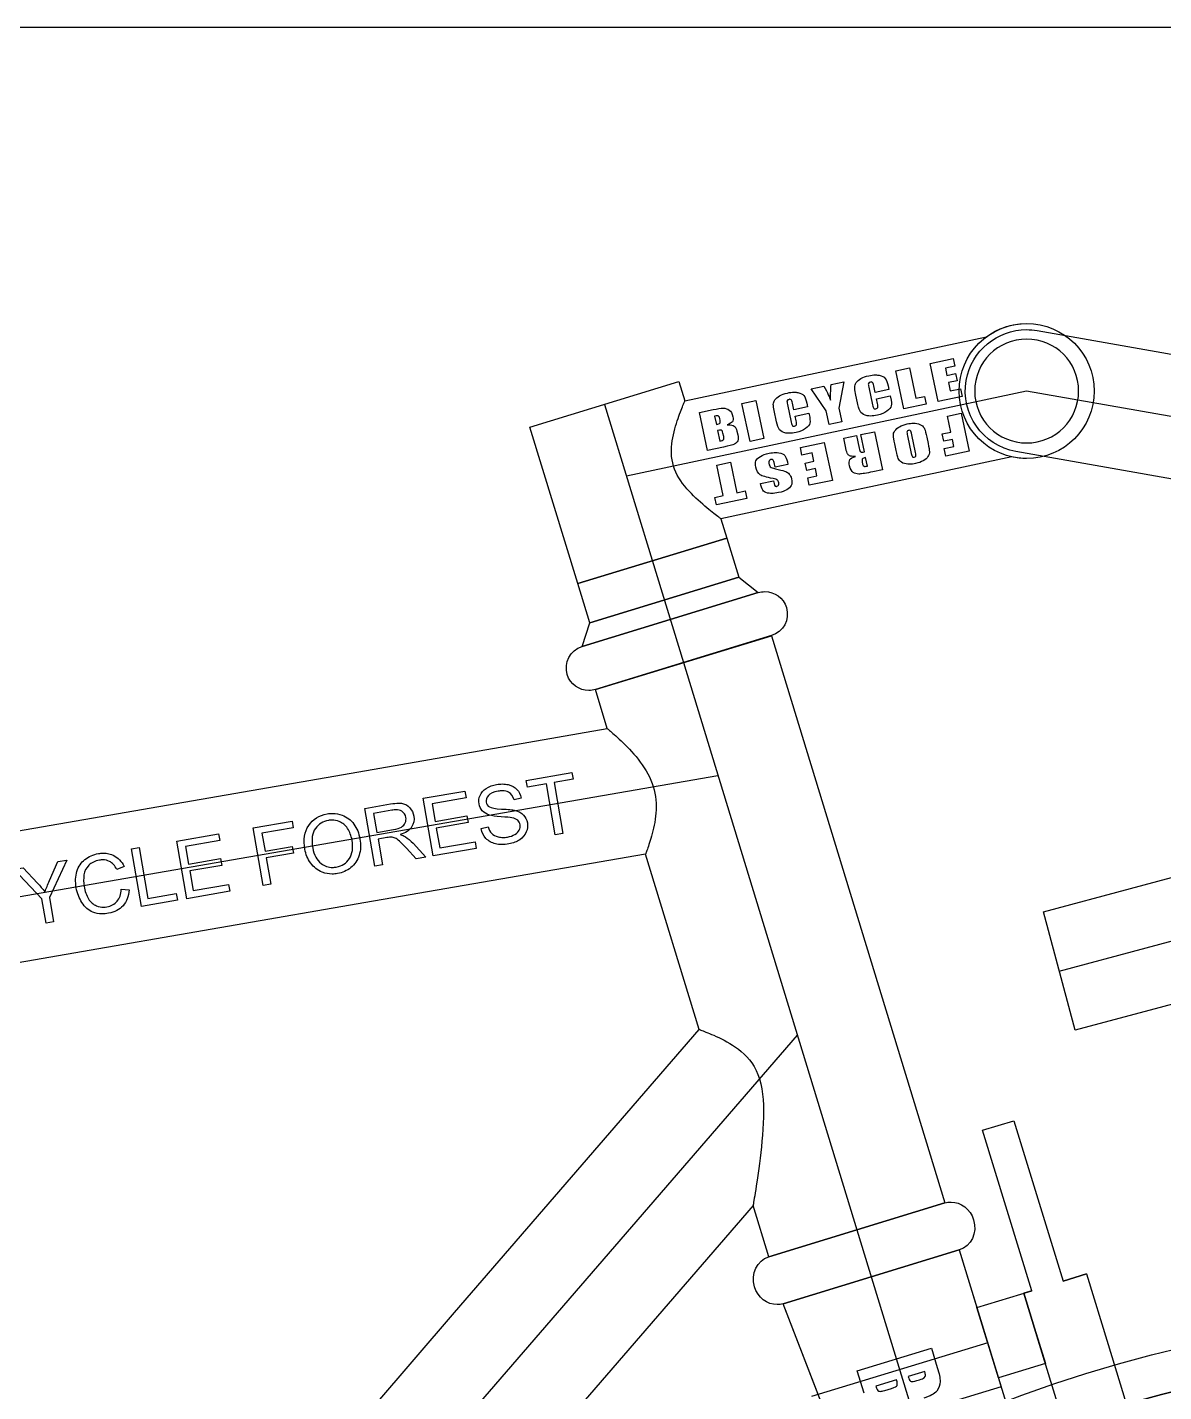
# Model space of a CAD drawing. Extents: x 3 to 470, y 9 to 287.
# Drawn here: x 273.1 to 351.4, y 193.2 to 287.2 of the extents above; entities that cross this region are included whole.
import ezdxf

# ---------------------------------------------------------------- set-up
doc = ezdxf.new("R2010")
doc.units = 0
doc.layers.add('Layer_1', color=7, linetype='CONTINUOUS')

msp = doc.modelspace()

# ---------------------------------------------------------------- linework, layer by layer
at = {"layer": 'Layer_1', "color": 7}
for points in [[(3.00365, 287.24209), (469.516983, 287.24209), (469.516983, 8.688756), (3.00365, 8.688756), (3.00365, 287.24209)], [(342.665192, 266.335697), (360.475941, 263.195163)], [(342.665192, 266.335697), (360.475941, 263.195163)], [(310.999484, 248.895145), (307.701922, 259.681049), (317.975463, 262.821978), (318.382935, 261.489199), (318.382935, 261.489199), (324.220833, 262.730085), (334.099054, 264.829733), (339.154829, 265.90437), (339.154829, 265.90437)], [(310.999484, 248.895145), (307.701922, 259.681049), (317.975463, 262.821978), (318.382935, 261.489199), (318.382935, 261.489199), (324.220833, 262.730085), (334.099054, 264.829733), (339.154829, 265.90437), (339.154829, 265.90437)], [(335.832679, 261.450767), (335.276695, 264.066614), (336.863414, 264.403904), (336.974256, 263.882432), (336.334724, 263.746524), (336.440095, 263.250908), (337.037389, 263.377878), (337.143634, 262.877977), (336.546341, 262.751035), (336.668151, 262.17785), (337.368025, 262.326616), (337.479769, 261.800858), (335.832679, 261.450767), (335.832679, 261.450767)], [(333.470575, 260.948694), (332.914562, 263.564541), (333.86175, 263.765867), (334.306019, 261.675777), (334.885238, 261.798884), (334.996954, 261.273127), (333.470575, 260.948694), (333.470575, 260.948694)], [(328.318057, 259.853473), (328.116534, 260.801563), (327.086307, 262.325714), (327.967176, 262.512941)], [(328.461889, 262.618087), (329.336696, 262.804045), (329.336696, 262.804045), (328.997403, 260.988818), (329.198898, 260.0407), (328.318057, 259.853473), (328.318057, 259.853473)], [(331.052049, 262.429958), (331.310389, 261.214675)], [(332.388579, 262.520385), (332.441701, 262.27042), (331.488423, 262.067798), (331.391342, 262.524614)], [(341.930722, 262.170406), (314.350085, 256.307976)], [(320.865581, 253.368881), (320.859377, 253.373477), (320.840767, 253.387293), (320.809976, 253.410302), (320.767174, 253.442446), (320.712444, 253.48367), (320.646181, 253.533888), (320.56864, 253.592989), (320.480327, 253.66083), (320.381639, 253.737328), (320.273165, 253.822285), (320.155556, 253.915561), (320.029488, 254.016985), (319.895723, 254.12636), (319.75519, 254.243518), (319.608735, 254.368204), (319.457488, 254.500278), (319.302574, 254.639486), (319.145152, 254.78563), (318.986629, 254.938485), (318.828332, 255.097853), (318.671811, 255.263538), (318.518646, 255.435313), (318.370444, 255.612953), (318.228868, 255.79626), (318.095497, 255.984982), (317.971938, 256.178835), (317.859602, 256.377538), (317.759757, 256.580752), (317.673362, 256.788084), (317.60115, 256.999024), (317.543431, 257.213066), (317.500262, 257.429561), (317.471247, 257.647861), (317.455739, 257.867148), (317.452919, 258.08666), (317.46166, 258.30558), (317.480834, 258.523034), (317.509031, 258.738148), (317.544869, 258.950103), (317.587164, 259.158027), (317.634648, 259.361128), (317.686079, 259.558647), (317.740358, 259.749765), (317.796441, 259.933834), (317.853427, 260.110149), (317.910384, 260.278117), (317.966553, 260.437063), (318.02117, 260.586478), (318.073644, 260.725826), (318.123327, 260.854686), (318.169767, 260.972577), (318.212485, 261.079132), (318.251058, 261.173958), (318.285205, 261.256772), (318.314586, 261.327321), (318.338835, 261.38535), (318.358009, 261.430662), (318.371825, 261.463145), (318.380003, 261.482657), (318.382822, 261.489199)], [(322.873025, 258.696106), (322.317012, 261.311954), (323.264228, 261.513307), (323.820269, 258.89746), (322.873025, 258.696106), (322.873025, 258.696106)], [(328.415364, 261.531691), (328.415364, 261.531691)], [(330.306694, 261.249103), (330.144591, 262.011883)], [(331.648666, 261.313645), (331.579076, 261.64118), (332.532326, 261.843774), (332.55432, 261.740348)], [(359.741498, 259.0299), (341.930722, 262.170406)], [(312.838678, 261.2515), (318.279678, 243.454765)], [(319.942022, 258.073097), (319.386009, 260.688945), (320.333253, 260.890298)], [(321.0276, 260.98628), (321.0276, 260.98628)], [(324.701674, 260.057703), (324.53957, 260.820483)], [(325.447057, 261.238585), (325.705396, 260.023302)], [(326.783586, 261.328984), (326.836681, 261.079048), (325.883431, 260.876425), (325.786321, 261.333242)], [(326.043673, 260.122273), (325.974055, 260.449779), (326.927333, 260.652402), (326.949327, 260.548976)], [(336.367235, 257.67727), (336.256393, 258.198714), (336.920033, 258.339783), (336.814718, 258.83537), (336.223459, 258.709697), (336.117185, 259.209599), (336.708473, 259.335272), (336.474862, 260.434186), (337.422078, 260.63554), (337.978119, 258.019693), (336.367235, 257.67727), (336.367235, 257.67727)], [(320.428417, 260.44211), (320.552088, 259.860325), (320.552173, 259.860325)], [(321.287715, 259.836724), (321.287715, 259.836724)], [(331.173521, 260.447806), (331.173549, 260.447806)], [(320.638399, 259.455249), (320.79413, 258.722639), (320.793989, 258.722639)], [(321.055655, 259.034947), (321.004365, 259.276284)], [(321.973011, 259.40145), (322.024301, 259.160113)], [(325.568557, 259.256433), (325.568557, 259.256433)], [(326.955869, 255.676819), (326.845027, 256.198291), (327.484559, 256.334228), (327.379216, 256.829815), (326.781922, 256.702845), (326.675677, 257.202746), (327.27297, 257.329716), (327.151132, 257.902873), (326.451287, 257.754107), (326.339514, 258.279865), (327.986575, 258.629956), (328.542617, 256.014109), (326.955869, 255.676819), (326.955869, 255.676819)], [(329.471702, 258.224853), (329.325135, 258.914378), (330.212009, 259.102902), (330.397037, 258.232381)], [(330.752599, 257.983657), (330.501619, 259.164455), (331.448835, 259.365781), (332.00482, 256.749933), (331.335145, 256.607596)], [(333.723529, 259.074649), (333.979105, 257.87228)], [(334.274749, 257.93513), (334.015479, 259.154727)], [(335.045593, 258.995331), (335.140842, 258.547171)], [(321.039781, 258.306623), (319.941712, 258.07321), (319.942022, 258.073097)], [(332.938727, 258.079075), (332.84345, 258.527264)], [(359.007084, 254.864609), (341.196279, 258.005143)], [(359.007084, 254.864609), (341.196279, 258.005143)], [(341.930722, 258.589409), (341.930722, 258.589409)], [(341.930722, 258.589409), (341.930722, 258.589409)], [(340.911886, 257.629843), (340.911886, 257.629843), (335.857775, 256.555544), (325.979582, 254.455896), (320.865581, 253.368881), (320.865581, 253.368881), (321.273053, 252.036073), (310.999484, 248.895145), (310.999484, 248.895145)], [(340.911886, 257.629843), (340.911886, 257.629843), (335.857775, 256.555544), (325.979582, 254.455896), (320.865581, 253.368881), (320.865581, 253.368881), (321.273053, 252.036073), (310.999484, 248.895145), (310.999484, 248.895145)], [(320.563621, 254.318127), (320.452779, 254.83957), (321.01993, 254.960112), (320.57473, 257.054515), (321.52798, 257.257138), (321.97318, 255.162734), (322.534269, 255.282007), (322.645082, 254.760563), (320.563621, 254.318127), (320.563621, 254.318127)], [(325.446267, 257.288239), (325.482895, 257.115843), (324.595992, 256.927348), (324.528235, 257.246254)], [(330.599688, 257.280118), (330.629943, 257.137893)], [(330.80028, 256.976072), (330.800167, 256.976072)], [(330.962468, 256.996909), (330.838797, 257.578694)], [(333.858845, 257.127686), (333.858845, 257.127686)], [(334.134018, 257.612784), (334.133905, 257.612784)], [(340.911886, 257.629843), (340.911886, 257.629843), (340.911886, 257.629843), (340.911886, 257.629843), (340.911886, 257.629843)], [(340.911886, 257.629843), (340.911886, 257.629843), (340.911886, 257.629843), (340.911886, 257.629843), (340.911886, 257.629843)], [(341.930722, 257.51793), (341.930722, 257.51793)], [(323.623202, 255.689141), (323.601208, 255.792538), (324.488111, 255.981062), (324.529335, 255.787153)], [(330.362834, 256.448537), (330.362947, 256.448594)], [(324.358772, 255.112967), (324.358716, 255.112967)], [(311.823875, 246.198654), (310.999484, 248.895145), (321.273053, 252.036073), (322.097443, 249.339611), (311.823875, 246.198654), (311.823875, 246.198654), (310.999484, 248.895145), (321.273053, 252.036073), (322.097443, 249.339611), (311.823875, 246.198654), (311.823875, 246.198654)], [(311.305786, 244.566002), (311.823875, 246.198654), (322.097443, 249.339611), (323.439922, 248.275773), (311.305786, 244.566002), (311.305786, 244.566002), (311.823875, 246.198654), (322.097443, 249.339611), (323.439922, 248.275773), (311.305786, 244.566002), (311.305786, 244.566002)], [(311.305786, 244.566002), (323.439922, 248.275773)], [(311.305786, 244.566002), (323.439922, 248.275773)], [(205.542298, 86.653561), (205.542298, 86.653561), (203.677416, 93.157158), (171.614359, 203.337538), (166.147953, 222.401184), (174.767186, 224.872692), (177.487447, 215.386125), (177.487447, 215.386125), (177.487447, 215.386125), (189.483869, 217.467389), (295.393728, 235.841763), (313.037015, 238.902726), (313.037015, 238.902726), (313.037015, 238.902726), (312.212624, 241.599188), (324.346788, 245.308987), (336.300493, 206.21009), (324.166357, 202.500318), (323.086391, 206.032675), (323.086391, 206.032675), (310.64161, 191.632079), (223.358516, 91.321573), (216.031403, 82.842958), (216.031403, 82.842958)], [(205.542298, 86.653561), (205.542298, 86.653561), (203.677416, 93.157158), (171.614359, 203.337538), (166.147953, 222.401184), (174.767186, 224.872692), (177.487447, 215.386125), (177.487447, 215.386125), (177.487447, 215.386125), (189.483869, 217.467389), (295.393728, 235.841763), (313.037015, 238.902726), (313.037015, 238.902726), (313.037015, 238.902726), (312.212624, 241.599188), (324.346788, 245.308987), (336.300493, 206.21009), (324.166357, 202.500318), (323.086391, 206.032675), (323.086391, 206.032675), (310.64161, 191.632079), (223.358516, 91.321573), (216.031403, 82.842958), (216.031403, 82.842958)], [(324.346788, 245.309665), (312.212624, 241.599865)], [(324.346788, 245.309665), (312.212624, 241.599865)], [(318.279678, 243.454765), (330.233411, 204.355867)], [(311.758656, 241.531685), (311.758656, 241.531685)], [(311.758656, 241.531685), (311.758656, 241.531685)], [(313.037015, 238.903403), (313.043218, 238.898215), (313.061546, 238.882707), (313.091971, 238.856907), (313.134294, 238.820815), (313.188375, 238.7746), (313.253764, 238.718291), (313.330177, 238.652029), (313.417136, 238.575954), (313.514077, 238.490207), (313.620435, 238.394986), (313.735507, 238.290489), (313.858558, 238.176912), (313.98877, 238.054481), (314.125215, 237.923423), (314.266932, 237.784018), (314.412851, 237.636548), (314.561871, 237.48124), (314.712752, 237.318432), (314.864282, 237.148405), (315.015163, 236.971442), (315.164042, 236.787908), (315.309538, 236.598144), (315.450268, 236.402458), (315.58488, 236.201274), (315.712188, 235.994929), (315.830869, 235.783876), (315.939878, 235.568565), (316.038313, 235.349448), (316.125385, 235.127059), (316.200642, 234.901992), (316.26369, 234.674782), (316.314501, 234.446106), (316.353215, 234.21664), (316.380284, 233.98709), (316.396074, 233.758188), (316.401432, 233.530696), (316.397202, 233.305404), (316.384231, 233.083072), (316.363648, 232.864462), (316.336297, 232.650391), (316.303335, 232.441537), (316.265805, 232.23869), (316.224637, 232.042581), (316.180848, 231.853831), (316.135254, 231.673118), (316.088757, 231.501061), (316.042148, 231.338252), (315.99613, 231.185256), (315.951467, 231.04258), (315.908636, 230.910676), (315.868314, 230.789993), (315.830897, 230.680956), (315.796892, 230.583903), (315.766665, 230.499115), (315.740442, 230.426931), (315.71873, 230.367548), (315.70153, 230.321165), (315.689123, 230.287921), (315.681792, 230.267929), (315.678973, 230.261246)], [(174.287446, 210.281345), (320.658108, 235.675318)], [(309.453678, 231.584438), (308.845163, 235.091897), (307.534208, 234.864462), (307.452888, 235.333262), (310.604362, 235.880027), (310.68571, 235.411198), (309.370413, 235.183001), (309.978929, 231.67557), (309.453678, 231.584438), (309.453678, 231.584438)], [(301.038816, 230.124548), (300.348981, 234.100807), (303.227002, 234.600116), (303.30835, 234.131288), (300.959893, 233.723872), (301.170805, 232.50842), (303.367309, 232.8895), (303.448629, 232.420671), (301.252125, 232.039591), (301.487089, 230.685241), (303.926706, 231.108476), (304.008026, 230.639675), (301.038816, 230.124548), (301.038816, 230.124548)], [(297.026211, 229.428368), (296.336375, 233.404656), (298.09879, 233.710422)], [(298.19652, 233.27574), (296.937701, 233.057355), (297.16587, 231.742058), (297.16587, 231.742058)], [(307.105644, 234.119361), (306.608901, 233.992954)], [(289.327604, 228.092741), (288.637741, 232.069029), (291.320443, 232.534417), (291.401762, 232.065617), (289.244339, 231.691332), (289.458212, 230.458511), (291.324813, 230.782323), (291.406161, 230.313523), (289.53956, 229.989682), (289.852855, 228.183873), (289.327604, 228.092741), (289.327604, 228.092741)], [(284.060438, 227.178938), (283.370603, 231.155198), (286.248624, 231.654507), (286.329972, 231.185707), (283.981543, 230.778263), (284.192399, 229.56281), (286.388903, 229.943891), (286.470251, 229.47509), (284.273747, 229.09401), (284.508711, 227.739632), (286.9483, 228.162895), (287.029648, 227.694066), (284.060438, 227.178938), (284.060438, 227.178938)], [(297.857086, 231.392446), (297.245046, 231.286257), (297.551546, 229.5195), (297.026295, 229.428368), (297.026211, 229.428368)], [(297.16587, 231.742058), (298.298818, 231.938618)], [(304.336801, 232.011338), (304.824155, 232.14062)], [(280.939895, 226.637559), (280.250032, 230.613819), (280.775282, 230.704951), (281.383798, 227.197492), (283.34156, 227.537151), (283.422879, 227.06835), (280.939895, 226.637559), (280.939895, 226.637559)], [(299.651589, 230.997296), (300.529299, 230.036151), (299.869522, 229.921671), (299.196041, 230.658906)], [(305.765929, 230.913128), (305.765929, 230.913128)], [(345.271002, 218.110531), (343.081659, 226.28135), (361.070273, 231.101371)], [(363.259672, 222.93058), (345.271002, 218.110531), (345.271002, 218.110531), (343.081659, 226.28135), (361.070273, 231.101371)], [(212.034785, 93.268451), (212.034785, 93.268451), (215.912863, 97.756004), (302.513284, 198.656471), (319.375886, 218.169208), (319.375886, 218.169208), (319.375886, 218.169208), (315.67917, 230.260569), (315.67917, 230.260569), (296.92645, 227.007163), (191.016592, 208.63276), (179.973307, 206.716871), (179.973307, 206.716871), (180.23362, 205.809074), (211.429315, 95.37997), (212.034785, 93.268451), (212.034785, 93.268451), (212.034785, 93.268451)], [(212.034785, 93.268451), (212.034785, 93.268451), (215.912863, 97.756004), (302.513284, 198.656471), (319.375886, 218.169208), (319.375886, 218.169208), (319.375886, 218.169208), (315.67917, 230.260569), (315.67917, 230.260569), (296.92645, 227.007163), (191.016592, 208.63276), (179.973307, 206.716871), (179.973307, 206.716871), (180.23362, 205.809074), (211.429315, 95.37997), (212.034785, 93.268451), (212.034785, 93.268451), (212.034785, 93.268451)], [(274.604887, 228.431582), (275.174971, 229.733345), (275.787039, 229.839534), (274.595921, 227.271903), (274.888124, 225.587622), (274.362874, 225.49649), (274.362874, 225.49649)], [(274.362874, 225.49649), (274.07067, 227.180771), (272.140682, 229.20691), (272.778805, 229.317639), (273.772348, 228.25586)], [(279.742884, 229.40347), (279.247409, 229.192304)], [(294.083055, 228.877233), (294.083055, 228.877233)], [(294.110124, 229.337602), (294.110124, 229.337602)], [(279.546183, 227.831131), (280.094019, 227.792022)], [(344.176317, 222.19594), (362.164987, 227.015961)], [(278.231421, 226.132385), (278.231421, 226.132385)], [(363.259672, 222.93058), (345.271002, 218.110531), (345.271002, 218.110531)], [(210.50539, 83.974272), (326.131619, 217.772282)], [(319.375886, 218.169885), (319.383217, 218.167065), (319.405211, 218.158804), (319.441838, 218.145044), (319.492903, 218.125757), (319.55815, 218.100859), (319.637327, 218.070322), (319.730066, 218.034089), (319.836002, 217.99202), (319.954541, 217.944057), (320.085149, 217.890003), (320.227233, 217.82969), (320.380088, 217.762949), (320.54284, 217.689468), (320.714671, 217.608937), (320.894511, 217.520992), (321.081258, 217.425151), (321.273786, 217.320879), (321.470741, 217.207528), (321.670572, 217.084364), (321.871756, 216.950429), (322.072489, 216.804736), (322.270882, 216.646129), (322.464904, 216.47331), (322.65247, 216.284899), (322.831294, 216.079429), (322.999178, 215.855546), (323.154119, 215.611898), (323.294173, 215.347552), (323.41776, 215.061834), (323.523921, 214.754686), (323.611951, 214.426644), (323.681992, 214.078949), (323.734551, 213.713349), (323.770671, 213.332213), (323.791537, 212.938275), (323.798868, 212.534496), (323.794356, 212.123951), (323.779694, 211.709739), (323.756573, 211.294879), (323.726571, 210.882163), (323.691043, 210.474324), (323.651257, 210.073844), (323.608483, 209.683121), (323.56365, 209.30424), (323.517802, 208.939176), (323.4717, 208.589761), (323.426021, 208.257631), (323.381555, 207.944307), (323.338724, 207.651145), (323.298149, 207.379469), (323.260168, 207.130322), (323.225288, 206.904775), (323.193708, 206.703647), (323.165793, 206.527812), (323.141825, 206.377889), (323.121806, 206.254444), (323.106016, 206.157954), (323.094737, 206.088787), (323.08797, 206.047169), (323.08515, 206.033268)], [(342.480898, 197.568554), (342.480898, 197.568554), (341.73904, 199.995031), (342.278332, 200.159926), (342.278332, 200.159926), (338.898323, 211.215477), (341.055492, 211.874973), (344.435502, 200.819422), (346.053407, 201.314079), (347.537321, 196.460419), (347.537321, 196.460419), (347.537321, 196.460419), (350.09294, 188.10133)], [(342.480898, 197.568554), (342.480898, 197.568554), (341.73904, 199.995031), (342.278332, 200.159926), (342.278332, 200.159926), (338.898323, 211.215477), (341.055492, 211.874973), (344.435502, 200.819422), (346.053407, 201.314079), (347.537321, 196.460419), (347.537321, 196.460419), (347.537321, 196.460419), (350.09294, 188.10133)], [(324.166357, 202.500996), (336.300493, 206.210767)], [(324.166357, 202.500996), (336.300493, 206.210767)], [(330.233411, 204.355867), (362.137495, 100.002276)], [(337.289778, 202.974984), (325.155614, 199.265213)], [(337.289778, 202.974984), (325.155614, 199.265213)], [(328.715125, 190.033658), (325.155614, 199.265213), (337.289778, 202.974984), (340.175131, 193.53731), (328.715125, 190.033658), (328.715125, 190.033658), (325.155614, 199.265213), (337.289778, 202.974984), (340.175131, 193.53731), (328.715125, 190.033658), (328.715125, 190.033658)], [(333.845114, 175.66529), (332.274635, 180.802075), (325.155614, 199.265213), (337.289778, 202.974984), (344.631018, 178.96288)], [(333.845114, 175.66529), (332.274635, 180.802075), (325.155614, 199.265213), (337.289778, 202.974984), (344.631018, 178.96288)], [(344.435502, 200.819478), (344.435502, 200.819478), (344.435502, 200.819478), (346.053407, 201.314135), (344.435502, 200.819478), (344.435502, 200.819478)], [(344.435502, 200.819478), (344.435502, 200.819478), (344.435502, 200.819478), (346.053407, 201.314135), (344.435502, 200.819478), (344.435502, 200.819478)], [(339.987171, 194.15217), (338.503257, 199.00583), (342.278332, 200.159983), (342.278332, 200.159983), (342.278332, 200.159983), (341.73904, 199.995088), (342.480898, 197.56861), (342.480898, 197.56861)], [(339.987171, 194.15217), (338.503257, 199.00583), (342.278332, 200.159983), (342.278332, 200.159983), (342.278332, 200.159983), (341.73904, 199.995088), (342.480898, 197.56861), (342.480898, 197.56861)], [(324.736243, 199.202447), (324.736243, 199.202447)], [(324.736243, 199.202447), (324.736243, 199.202447)], [(342.481011, 197.568328), (343.222954, 195.141512), (343.222954, 195.141512), (339.987171, 194.152227), (339.987171, 194.15217)], [(342.481011, 197.568328), (343.222954, 195.141512), (343.222954, 195.141512), (339.987171, 194.152227), (339.987171, 194.15217)], [(345.778573, 186.782367), (342.481011, 197.568272)], [(345.778573, 186.782367), (342.481011, 197.568272)], [(339.2452, 196.578986), (327.111092, 192.869215)], [(330.726348, 193.099498), (330.256166, 194.637325), (335.371041, 196.201092), (335.776822, 194.873924)], [(332.972084, 194.011835), (331.539572, 193.573882)], [(334.905963, 194.603066), (333.76839, 194.255286)], [(334.020836, 193.900344), (334.020836, 193.900344)], [(331.835977, 193.224664), (331.835977, 193.224664)], [(332.148342, 193.285456), (332.624445, 193.431008)]]:
    msp.add_lwpolyline(points, dxfattribs=at)
for points in [[(337.278246, 262.170406), (337.278246, 264.739898), (339.36123, 266.822881), (341.930722, 266.822881)], [(337.765459, 262.904848), (338.12728, 264.956872), (339.911829, 266.400662), (341.925759, 266.400662)], [(337.765459, 262.904848), (338.12728, 264.956872), (339.911829, 266.400662), (341.925759, 266.400662)], [(339.154829, 265.90437), (339.929734, 266.48139), (340.890343, 266.822881), (341.930722, 266.822881)], [(339.154829, 265.90437), (339.929734, 266.48139), (340.890343, 266.822881), (341.930722, 266.822881)], [(341.925759, 266.400662), (342.169605, 266.400662), (342.416778, 266.379486), (342.665192, 266.335697)], [(341.925759, 266.400662), (342.169605, 266.400662), (342.416778, 266.379486), (342.665192, 266.335697)], [(341.930722, 266.822881), (344.500213, 266.822881), (346.583197, 264.739898), (346.583197, 262.170406)], [(341.930722, 266.822881), (344.500213, 266.822881), (346.583197, 264.739898), (346.583197, 262.170406)], [(341.930722, 266.822881), (344.500213, 266.822881), (346.583197, 264.739898), (346.583197, 262.170406)], [(341.930722, 265.751402), (339.952996, 265.751402), (338.349753, 264.148159), (338.349753, 262.170406)], [(341.930722, 265.751402), (339.952996, 265.751402), (338.349753, 264.148159), (338.349753, 262.170406)], [(345.511746, 262.170406), (345.511746, 264.148159), (343.908475, 265.751402), (341.930722, 265.751402)], [(345.511746, 262.170406), (345.511746, 264.148159), (343.908475, 265.751402), (341.930722, 265.751402)], [(327.967176, 262.512941), (328.212018, 262.033501), (328.361414, 261.706418), (328.415364, 261.531691)], [(328.415364, 261.531691), (328.408409, 261.821498), (328.423917, 262.18363), (328.461889, 262.618087)], [(330.081486, 262.44211), (330.079607, 262.539333), (330.114665, 262.641377), (330.186661, 262.748243)], [(330.144591, 262.011883), (330.104269, 262.201479), (330.083235, 262.344888), (330.081486, 262.44211)], [(330.186661, 262.748243), (330.258562, 262.85509), (330.368605, 262.950546), (330.516789, 263.03461)], [(330.516789, 263.03461), (330.664991, 263.118656), (330.841645, 263.182484), (331.046748, 263.226095)], [(331.027236, 262.694923), (331.015581, 262.650429), (331.023852, 262.562107), (331.052049, 262.429958)], [(331.165231, 262.787324), (331.084814, 262.770237), (331.038816, 262.739436), (331.027236, 262.694923)], [(331.046748, 263.226095), (331.217771, 263.262431), (331.373662, 263.280599), (331.514421, 263.280599)], [(331.227123, 262.794655), (331.208889, 262.794655), (331.188259, 262.792212), (331.165231, 262.787324)], [(331.308528, 262.766007), (331.290482, 262.785106), (331.263347, 262.794655), (331.227123, 262.794655)], [(331.391342, 262.524614), (331.363258, 262.656763), (331.335653, 262.737228), (331.308528, 262.766007)], [(331.514421, 263.280599), (331.605384, 263.280599), (331.690021, 263.273014), (331.768333, 263.257844)], [(331.768333, 263.257844), (331.967835, 263.219177), (332.108114, 263.147651), (332.189171, 263.043267)], [(332.189171, 263.043267), (332.27019, 262.938863), (332.336659, 262.764569), (332.388579, 262.520385)], [(341.196279, 258.005143), (338.895898, 258.410783), (337.359819, 260.604467), (337.765459, 262.904848)], [(341.196279, 258.005143), (338.895898, 258.410783), (337.359819, 260.604467), (337.765459, 262.904848)], [(324.476466, 261.250738), (324.474586, 261.347961), (324.509653, 261.449996), (324.581668, 261.556843)], [(324.581668, 261.556843), (324.653551, 261.663709), (324.763594, 261.759174), (324.911796, 261.843238)], [(324.911796, 261.843238), (325.05998, 261.927283), (325.236633, 261.991102), (325.441756, 262.034695)], [(325.422243, 261.503551), (325.410589, 261.459056), (325.41886, 261.370735), (325.447057, 261.238585)], [(325.560211, 261.595952), (325.479793, 261.578846), (325.433804, 261.548046), (325.422243, 261.503551)], [(325.441756, 262.034695), (325.612798, 262.07105), (325.768698, 262.089227), (325.909456, 262.089227)], [(325.622103, 261.603283), (325.603869, 261.603283), (325.583238, 261.600839), (325.560211, 261.595952)], [(325.703507, 261.574607), (325.685461, 261.593724), (325.658326, 261.603283), (325.622103, 261.603283)], [(325.786321, 261.333242), (325.758237, 261.465391), (325.730632, 261.545846), (325.703507, 261.574607)], [(325.909456, 262.089227), (326.000382, 262.089227), (326.085, 262.081642), (326.163312, 262.066472)], [(326.163312, 262.066472), (326.362814, 262.027805), (326.503093, 261.95627), (326.58415, 261.851866)], [(326.58415, 261.851866), (326.665169, 261.747482), (326.731648, 261.573188), (326.783586, 261.328984)], [(332.55432, 261.740348), (332.611728, 261.470298), (332.626203, 261.27369), (332.597743, 261.150527)], [(341.930722, 257.51793), (339.36123, 257.51793), (337.278246, 259.600914), (337.278246, 262.170406)], [(338.349753, 262.170406), (338.349753, 260.192681), (339.952996, 258.589409), (341.930722, 258.589409)], [(338.349753, 262.170406), (338.349753, 260.192681), (339.952996, 258.589409), (341.930722, 258.589409)], [(341.930722, 258.589409), (343.908475, 258.589409), (345.511746, 260.192681), (345.511746, 262.170406)], [(346.583197, 262.170406), (346.583197, 259.600914), (344.500213, 257.51793), (341.930722, 257.51793)], [(341.930722, 258.589409), (343.908475, 258.589409), (345.511746, 260.192681), (345.511746, 262.170406)], [(346.583197, 262.170406), (346.583197, 259.600914), (344.500213, 257.51793), (341.930722, 257.51793)], [(346.583197, 262.170406), (346.583197, 259.600914), (344.500213, 257.51793), (341.930722, 257.51793)], [(320.333253, 260.890298), (320.634301, 260.954286), (320.86575, 260.98628), (321.0276, 260.98628)], [(321.0276, 260.98628), (321.189468, 260.986167), (321.328497, 260.94516), (321.444687, 260.863258)], [(321.444687, 260.863258), (321.560895, 260.781355), (321.643127, 260.626921), (321.691381, 260.399956)], [(324.53957, 260.820483), (324.499249, 261.010097), (324.478214, 261.153516), (324.476466, 261.250738)], [(326.949327, 260.548976), (327.006755, 260.278907), (327.021229, 260.08229), (326.99275, 259.959126)], [(330.51693, 260.690214), (330.431738, 260.804223), (330.361659, 260.990519), (330.306694, 261.249103)], [(330.939572, 260.467008), (330.743021, 260.501802), (330.602141, 260.576204), (330.51693, 260.690214)], [(331.65673, 260.504594), (331.478677, 260.466735), (331.317607, 260.447806), (331.173521, 260.447806)], [(331.310389, 261.214675), (331.337251, 261.088278), (331.364865, 261.007823), (331.393231, 260.97331)], [(331.393231, 260.97331), (331.412499, 260.94985), (331.442876, 260.93812), (331.484363, 260.93812)], [(331.484363, 260.93812), (331.503913, 260.93812), (331.525925, 260.940714), (331.5504, 260.945902)], [(331.5504, 260.945902), (331.618749, 260.960433), (331.659869, 260.989448), (331.673761, 261.032946)], [(331.673761, 261.032946), (331.687671, 261.076426), (331.679306, 261.169992), (331.648666, 261.313645)], [(332.304975, 260.777511), (332.138275, 260.651979), (331.922194, 260.561006), (331.65673, 260.504594)], [(332.597743, 261.150527), (332.569264, 261.027363), (332.471675, 260.903024), (332.304975, 260.777511)], [(320.626528, 260.47228), (320.589026, 260.47228), (320.522989, 260.462224), (320.428417, 260.44211)], [(320.552173, 259.860325), (320.595803, 259.8726), (320.627665, 259.88088), (320.64776, 259.885166)], [(320.633295, 260.472139), (320.631039, 260.472233), (320.628784, 260.47228), (320.626528, 260.47228)], [(320.728008, 260.426968), (320.700864, 260.455729), (320.669293, 260.470786), (320.633295, 260.472139)], [(320.64776, 259.885166), (320.740283, 259.904829), (320.796104, 259.933956), (320.815221, 259.972548)], [(320.794355, 260.263173), (320.777249, 260.343609), (320.755134, 260.398207), (320.728008, 260.426968)], [(320.815221, 259.972548), (320.834357, 260.011159), (320.827402, 260.108034), (320.794355, 260.263173)], [(321.656586, 260.059253), (321.601038, 259.984381), (321.478081, 259.910205), (321.287715, 259.836724)], [(321.287715, 259.836724), (321.317322, 259.83804), (321.34581, 259.838698), (321.37318, 259.838698)], [(321.37318, 259.838698), (321.557737, 259.838698), (321.691748, 259.810304), (321.77521, 259.753515)], [(321.691381, 260.399956), (321.723732, 260.247693), (321.712134, 260.134125), (321.656586, 260.059253)], [(321.77521, 259.753515), (321.871061, 259.688305), (321.936994, 259.57095), (321.973011, 259.40145)], [(324.911909, 259.498842), (324.826717, 259.612851), (324.756639, 259.799138), (324.701674, 260.057703)], [(325.705396, 260.023302), (325.732258, 259.896887), (325.759872, 259.816422), (325.788238, 259.781909)], [(325.788238, 259.781909), (325.807506, 259.75845), (325.837883, 259.74672), (325.87937, 259.74672)], [(325.87937, 259.74672), (325.898939, 259.74672), (325.920951, 259.749323), (325.945407, 259.75453)], [(325.945407, 259.75453), (326.013756, 259.769061), (326.054877, 259.798066), (326.068768, 259.841546)], [(326.068768, 259.841546), (326.082679, 259.885044), (326.074314, 259.97862), (326.043673, 260.122273)], [(326.700011, 259.586139), (326.533292, 259.460607), (326.317201, 259.369634), (326.051738, 259.313222)], [(326.99275, 259.959126), (326.964271, 259.835982), (326.866692, 259.711652), (326.700011, 259.586139)], [(331.173549, 260.447806), (331.089824, 260.447806), (331.011831, 260.454206), (330.939572, 260.467008)], [(332.847707, 259.42677), (332.921, 259.536926), (333.029887, 259.63288), (333.174368, 259.714632)], [(333.174368, 259.714632), (333.318829, 259.796384), (333.493621, 259.859065), (333.698744, 259.902676)], [(333.698744, 259.902676), (333.850198, 259.934858), (333.992668, 259.950949), (334.126151, 259.950949)], [(334.126151, 259.950949), (334.166379, 259.950949), (334.205779, 259.949493), (334.244352, 259.946579)], [(334.244352, 259.946579), (334.410977, 259.933947), (334.551322, 259.891708), (334.665387, 259.819862)], [(334.665387, 259.819862), (334.779434, 259.748017), (334.856966, 259.660156), (334.897983, 259.556278)], [(320.845025, 259.480908), (320.796508, 259.480908), (320.727632, 259.472355), (320.638399, 259.455249)], [(320.793989, 258.722639), (320.930123, 258.754577), (321.013398, 258.788037), (321.043813, 258.82302)], [(320.912557, 259.470729), (320.898082, 259.477515), (320.875572, 259.480908), (320.845025, 259.480908)], [(321.004365, 259.276284), (320.980548, 259.388338), (320.949946, 259.453153), (320.912557, 259.470729)], [(321.043813, 258.82302), (321.074209, 258.858003), (321.078156, 258.928645), (321.055655, 259.034947)], [(322.024301, 258.747847), (321.985991, 258.651132), (321.907857, 258.573723), (321.789901, 258.515618)], [(322.024301, 259.160113), (322.06216, 258.981984), (322.06216, 258.844562), (322.024301, 258.747847)], [(325.334551, 259.275635), (325.138001, 259.310412), (324.99712, 259.384814), (324.911909, 259.498842)], [(325.568557, 259.256433), (325.484812, 259.256433), (325.40681, 259.262834), (325.334551, 259.275635)], [(326.051738, 259.313222), (325.873703, 259.275363), (325.712643, 259.256433), (325.568557, 259.256433)], [(332.748483, 259.092638), (332.74134, 259.205219), (332.774415, 259.316596), (332.847707, 259.42677)], [(332.84345, 258.527264), (332.787282, 258.791581), (332.755626, 258.980039), (332.748483, 259.092638)], [(333.688847, 259.371279), (333.679636, 259.325788), (333.691197, 259.226911), (333.723529, 259.074649)], [(333.799266, 259.460071), (333.734902, 259.446405), (333.698095, 259.416808), (333.688847, 259.371279)], [(333.846721, 259.465569), (333.832246, 259.465569), (333.816428, 259.463736), (333.799266, 259.460071)], [(333.928351, 259.431226), (333.909929, 259.454121), (333.882719, 259.465569), (333.846721, 259.465569)], [(334.015479, 259.154727), (333.983128, 259.30699), (333.954085, 259.399156), (333.928351, 259.431226)], [(334.897983, 259.556278), (334.938981, 259.452383), (334.988185, 259.2654), (335.045593, 258.995331)], [(321.789901, 258.515618), (321.671925, 258.457514), (321.421885, 258.387849), (321.039781, 258.306623)], [(323.586151, 257.658576), (323.748302, 257.756099), (323.946008, 257.829655), (324.179271, 257.879244)], [(324.179271, 257.879244), (324.341102, 257.913644), (324.491166, 257.930844), (324.629462, 257.930844)], [(324.629462, 257.930844), (324.707698, 257.930844), (324.782166, 257.925337), (324.852865, 257.914321)], [(324.852865, 257.914321), (325.048513, 257.883831), (325.185945, 257.820698), (325.265159, 257.724923)], [(325.265159, 257.724923), (325.344373, 257.629167), (325.404743, 257.483605), (325.446267, 257.288239)], [(329.578258, 257.842137), (329.552392, 257.884677), (329.516873, 258.012249), (329.471702, 258.224853)], [(329.731423, 257.7148), (329.655179, 257.757152), (329.604124, 257.799598), (329.578258, 257.842137)], [(330.072915, 257.65883), (329.912475, 257.65883), (329.798644, 257.677487), (329.731423, 257.7148)], [(330.397037, 258.232381), (330.426963, 258.091604), (330.460527, 258.007906), (330.497728, 257.981289)], [(330.497728, 257.981289), (330.515774, 257.968356), (330.545089, 257.961889), (330.585674, 257.961889)], [(330.585674, 257.961889), (330.628665, 257.961889), (330.684306, 257.969145), (330.752599, 257.983657)], [(333.085378, 257.52247), (333.044399, 257.626347), (332.995515, 257.811882), (332.938727, 258.079075)], [(333.979105, 257.87228), (334.005366, 257.748759), (334.031053, 257.672402), (334.056167, 257.643209)], [(334.184237, 257.618649), (334.232491, 257.628913), (334.266797, 257.650465), (334.287155, 257.683305)], [(334.287155, 257.683305), (334.307495, 257.716163), (334.303359, 257.800105), (334.274749, 257.93513)], [(335.23189, 257.985462), (335.236965, 257.87243), (335.203872, 257.761053), (335.132609, 257.651329)], [(335.140842, 258.547171), (335.196409, 258.28573), (335.226758, 258.098493), (335.23189, 257.985462)], [(323.277255, 256.930816), (323.237573, 257.117573), (323.238606, 257.26117), (323.280356, 257.361607)], [(323.559251, 256.405199), (323.426237, 256.497045), (323.332239, 256.672251), (323.277255, 256.930816)], [(323.280356, 257.361607), (323.322088, 257.462063), (323.424019, 257.561052), (323.586151, 257.658576)], [(324.179497, 257.359041), (324.156958, 257.316727), (324.153011, 257.261095), (324.167654, 257.192144)], [(324.167654, 257.192144), (324.200626, 257.036986), (324.250158, 256.942414), (324.316251, 256.908428)], [(324.309822, 257.443039), (324.245459, 257.429373), (324.202017, 257.401374), (324.179497, 257.359041)], [(324.373773, 257.450568), (324.354768, 257.450568), (324.333451, 257.448058), (324.309822, 257.443039)], [(324.316251, 256.908428), (324.386969, 256.872411), (324.552588, 256.82504), (324.813108, 256.766316)], [(324.451709, 257.42818), (324.432573, 257.443105), (324.406594, 257.450568), (324.373773, 257.450568)], [(324.528235, 257.246254), (324.507463, 257.343928), (324.481955, 257.40457), (324.451709, 257.42818)], [(324.813108, 256.766316), (325.07421, 256.704696), (325.248476, 256.656151), (325.335905, 256.620679)], [(329.729195, 257.013997), (329.686449, 257.215115), (329.692746, 257.358355), (329.748087, 257.443716)], [(329.983982, 256.556954), (329.861758, 256.637578), (329.776829, 256.789926), (329.729195, 257.013997)], [(329.748087, 257.443716), (329.803522, 257.529058), (329.934299, 257.601139), (330.140418, 257.659958)], [(330.140418, 257.659958), (330.117071, 257.659206), (330.09457, 257.65883), (330.072915, 257.65883)], [(330.619425, 257.498249), (330.581773, 257.46774), (330.575194, 257.39503), (330.599688, 257.280118)], [(330.838797, 257.578694), (330.73022, 257.555611), (330.657096, 257.528795), (330.619425, 257.498249)], [(330.629943, 257.137893), (330.647613, 257.054562), (330.679325, 257.00425), (330.725079, 256.986956)], [(330.725079, 256.986956), (330.744272, 256.9797), (330.769338, 256.976072), (330.80028, 256.976072)], [(330.800167, 256.976072), (330.843007, 256.976072), (330.897108, 256.983018), (330.962468, 256.996909)], [(333.318002, 257.258858), (333.203937, 257.330703), (333.126395, 257.418574), (333.085378, 257.52247)], [(333.739065, 257.132141), (333.572422, 257.144773), (333.432068, 257.187012), (333.318002, 257.258858)], [(333.858845, 257.127686), (333.818186, 257.127686), (333.778259, 257.129171), (333.739065, 257.132141)], [(334.278583, 257.174775), (334.130926, 257.143382), (333.991013, 257.127686), (333.858845, 257.127686)], [(334.056167, 257.643209), (334.073649, 257.622926), (334.099599, 257.612784), (334.134018, 257.612784)], [(334.133905, 257.612784), (334.149132, 257.612784), (334.165909, 257.614739), (334.184237, 257.618649)], [(334.809022, 257.364088), (334.66456, 257.282336), (334.487747, 257.219232), (334.278583, 257.174775)], [(335.132609, 257.651329), (335.061365, 257.541606), (334.953503, 257.445859), (334.809022, 257.364088)], [(341.930722, 257.51793), (341.580743, 257.51793), (341.239787, 257.556588), (340.911886, 257.629843)], [(341.930722, 257.51793), (341.580743, 257.51793), (341.239787, 257.556588), (340.911886, 257.629843)], [(324.455092, 256.136201), (323.994902, 256.22457), (323.696288, 256.314236), (323.559251, 256.405199)], [(324.761395, 256.030153), (324.719456, 256.06929), (324.617356, 256.10464), (324.455092, 256.136201)], [(324.850891, 255.846479), (324.832469, 255.932667), (324.802637, 255.993892), (324.761395, 256.030153)], [(324.838203, 255.683896), (324.861343, 255.723353), (324.865572, 255.777547), (324.850891, 255.846479)], [(325.335905, 256.620679), (325.423296, 256.585207), (325.502614, 256.528504), (325.573858, 256.450568)], [(325.573858, 256.450568), (325.645083, 256.372613), (325.695339, 256.264685), (325.724626, 256.126784)], [(325.724626, 256.126784), (325.767391, 255.925684), (325.762504, 255.770752), (325.709964, 255.661987)], [(330.362947, 256.448594), (330.21982, 256.448594), (330.093498, 256.484714), (329.983982, 256.556954)], [(330.413307, 256.449947), (330.396201, 256.449007), (330.379376, 256.448537), (330.362834, 256.448537)], [(331.335145, 256.607596), (330.884654, 256.511839), (330.577375, 256.45929), (330.413307, 256.449947)], [(323.802026, 255.263199), (323.727398, 255.337413), (323.66779, 255.479394), (323.623202, 255.689141)], [(324.194751, 255.121454), (324.007543, 255.141737), (323.876635, 255.188985), (323.802026, 255.263199)], [(324.358716, 255.112967), (324.301796, 255.112967), (324.247141, 255.115796), (324.194751, 255.121454)], [(324.843588, 255.169276), (324.666888, 255.131736), (324.505283, 255.112967), (324.358772, 255.112967)], [(324.529335, 255.787153), (324.548866, 255.695212), (324.572288, 255.639383), (324.599601, 255.619664)], [(324.599601, 255.619664), (324.617083, 255.60705), (324.639659, 255.600744), (324.66733, 255.600744)], [(324.66733, 255.600744), (324.682932, 255.600744), (324.700151, 255.602746), (324.718987, 255.60675)], [(324.718987, 255.60675), (324.775305, 255.618724), (324.815044, 255.644439), (324.838203, 255.683896)], [(325.406284, 255.369981), (325.25639, 255.284056), (325.068825, 255.217154), (324.843588, 255.169276)], [(325.709964, 255.661987), (325.657424, 255.553223), (325.556197, 255.455887), (325.406284, 255.369981)], [(323.439922, 248.275773), (323.590973, 248.32196), (323.743715, 248.343953), (323.893891, 248.343953)], [(323.439922, 248.275773), (323.590973, 248.32196), (323.743715, 248.343953), (323.893891, 248.343953)], [(323.893891, 248.343953), (324.557842, 248.343953), (325.172166, 247.914121), (325.376424, 247.246138)], [(323.893891, 248.343953), (324.557842, 248.343953), (325.172166, 247.914121), (325.376424, 247.246138)], [(325.376424, 247.246138), (325.626811, 246.427077), (325.16585, 245.560053), (324.346788, 245.309665)], [(325.376424, 247.246138), (325.626811, 246.427077), (325.16585, 245.560053), (324.346788, 245.309665)], [(310.276151, 242.629529), (310.025735, 243.44859), (310.486725, 244.315586), (311.305786, 244.566002)], [(310.276151, 242.629529), (310.025735, 243.44859), (310.486725, 244.315586), (311.305786, 244.566002)], [(311.758656, 241.531685), (311.094677, 241.531685), (310.480353, 241.961518), (310.276151, 242.629529)], [(311.758656, 241.531685), (311.094677, 241.531685), (310.480353, 241.961518), (310.276151, 242.629529)], [(312.212624, 241.599865), (312.061546, 241.553679), (311.908832, 241.531685), (311.758656, 241.531685)], [(312.212624, 241.599865), (312.061546, 241.553679), (311.908832, 241.531685), (311.758656, 241.531685)], [(304.198777, 233.708956), (304.163644, 233.911541), (304.187452, 234.109435), (304.2702, 234.30264)], [(304.2702, 234.30264), (304.352929, 234.495863), (304.496357, 234.65713), (304.700483, 234.786441)], [(304.842088, 234.29232), (304.716292, 234.149757), (304.667456, 233.997447), (304.695577, 233.83539)], [(304.700483, 234.786441), (304.904591, 234.915752), (305.139771, 235.00351), (305.406024, 235.049715)], [(305.508322, 234.588979), (305.18998, 234.53375), (304.967902, 234.434864), (304.842088, 234.29232)], [(305.406024, 235.049715), (305.546576, 235.074096), (305.681141, 235.086286), (305.809718, 235.086286)], [(305.801823, 234.616414), (305.711556, 234.616414), (305.613722, 234.607269), (305.508322, 234.588979)], [(306.236393, 234.516315), (306.11915, 234.583048), (305.974294, 234.616414), (305.801823, 234.616414)], [(305.809718, 235.086286), (305.951153, 235.086286), (306.085333, 235.07153), (306.212256, 235.042017)], [(306.212256, 235.042017), (306.454542, 234.98568), (306.651675, 234.876041), (306.803656, 234.713101)], [(306.608901, 233.992954), (306.539161, 234.240203), (306.414991, 234.414656), (306.236393, 234.516315)], [(306.803656, 234.713101), (306.955656, 234.55018), (307.056319, 234.352266), (307.105644, 234.119361)], [(298.09879, 233.710422), (298.314984, 233.747924), (298.502023, 233.766675), (298.659906, 233.766675)], [(298.47612, 233.302104), (298.391059, 233.302104), (298.297859, 233.293316), (298.19652, 233.27574)], [(298.874964, 233.205643), (298.771782, 233.26995), (298.638834, 233.302104), (298.47612, 233.302104)], [(298.659906, 233.766675), (298.759836, 233.766675), (298.848073, 233.759165), (298.924618, 233.744145)], [(298.924618, 233.744145), (299.122146, 233.705365), (299.291581, 233.605088), (299.432922, 233.443314)], [(299.432922, 233.443314), (299.574282, 233.28152), (299.664042, 233.090646), (299.702202, 232.870692)], [(304.423562, 233.238182), (304.305361, 233.36971), (304.230433, 233.526635), (304.198777, 233.708956)], [(304.913003, 232.943017), (304.704929, 233.008284), (304.541782, 233.106672), (304.423562, 233.238182)], [(304.695577, 233.83539), (304.720672, 233.690684), (304.793345, 233.581064), (304.913595, 233.506531)], [(304.913595, 233.506531), (305.030969, 233.431508), (305.312082, 233.383395), (305.756934, 233.362191)], [(305.756934, 233.362191), (306.201804, 233.341006), (306.510099, 233.308044), (306.681818, 233.263305)], [(306.681818, 233.263305), (306.931905, 233.196403), (307.126124, 233.090731), (307.264477, 232.946288)], [(292.461596, 232.229356), (292.751084, 232.665636), (293.176546, 232.932472), (293.737982, 233.029864)], [(293.817074, 232.57409), (293.446643, 232.50982), (293.149082, 232.326287), (292.924391, 232.023491)], [(293.737982, 233.029864), (293.861766, 233.05135), (293.983097, 233.062093), (294.101975, 233.062093)], [(294.066531, 232.596112), (293.984873, 232.596112), (293.901721, 232.588771), (293.817074, 232.57409)], [(294.563641, 232.497902), (294.404592, 232.563375), (294.238889, 232.596112), (294.066531, 232.596112)], [(294.101975, 233.062093), (294.336084, 233.062093), (294.560699, 233.020446), (294.775822, 232.937152)], [(295.14083, 232.018979), (294.990391, 232.241791), (294.797994, 232.401432), (294.563641, 232.497902)], [(294.775822, 232.937152), (295.100161, 232.811601), (295.366997, 232.605257), (295.57633, 232.318119)], [(295.57633, 232.318119), (295.785626, 232.030982), (295.924655, 231.68918), (295.993418, 231.292714)], [(298.848205, 232.109942), (298.974226, 232.182483), (299.06314, 232.279884), (299.114947, 232.402146)], [(299.159582, 232.776571), (299.126949, 232.964663), (299.032076, 233.107687), (298.874964, 233.205643)], [(299.114947, 232.402146), (299.166791, 232.524426), (299.18167, 232.649235), (299.159582, 232.776571)], [(299.702202, 232.870692), (299.750888, 232.589984), (299.700895, 232.33687), (299.552223, 232.111352)], [(305.722083, 232.82851), (305.340937, 232.851819), (305.071243, 232.889989), (304.913003, 232.943017)], [(306.465717, 232.756298), (306.351107, 232.78113), (306.103228, 232.805201), (305.722083, 232.82851)], [(306.862334, 232.583649), (306.773927, 232.663709), (306.641722, 232.721259), (306.465717, 232.756298)], [(307.027342, 232.276896), (307.005762, 232.401338), (306.950759, 232.503589), (306.862334, 232.583649)], [(307.264477, 232.946288), (307.402792, 232.801864), (307.49054, 232.622579), (307.527722, 232.408434)], [(307.527722, 232.408434), (307.564359, 232.197183), (307.538221, 231.986957), (307.449307, 231.777755)], [(292.199056, 230.585255), (292.084614, 231.245061), (292.172128, 231.793095), (292.461596, 232.229356)], [(292.924391, 232.023491), (292.699681, 231.720676), (292.639302, 231.269743), (292.743254, 230.670692)], [(295.450093, 231.202907), (295.394357, 231.524144), (295.29127, 231.796168), (295.14083, 232.018979)], [(298.142692, 231.425605), (298.079719, 231.425605), (297.984517, 231.414552), (297.857086, 231.392446)], [(298.150869, 231.425549), (298.148237, 231.425587), (298.145512, 231.425605), (298.142692, 231.425605)], [(298.410252, 231.360978), (298.321883, 231.397822), (298.235422, 231.419346), (298.150869, 231.425549)], [(298.298818, 231.938618), (298.539036, 231.980293), (298.722165, 232.037401), (298.848205, 232.109942)], [(298.723547, 231.140338), (298.603052, 231.250588), (298.498621, 231.324134), (298.410252, 231.360978)], [(299.552223, 232.111352), (299.403532, 231.885834), (299.142711, 231.71389), (298.769761, 231.595519)], [(298.769761, 231.595519), (298.920219, 231.553055), (299.037396, 231.50482), (299.121291, 231.450813)], [(299.121291, 231.450813), (299.298762, 231.338515), (299.475528, 231.187342), (299.651589, 230.997296)], [(304.677362, 231.337096), (304.50179, 231.524247), (304.388269, 231.748995), (304.336801, 232.011338)], [(304.824155, 232.14062), (304.881432, 231.947848), (304.963804, 231.7952), (305.071272, 231.682676)], [(305.071272, 231.682676), (305.178739, 231.570152), (305.329818, 231.489791), (305.524507, 231.441593)], [(305.524507, 231.441593), (305.631298, 231.415144), (305.743193, 231.40192), (305.860191, 231.40192)], [(305.860191, 231.40192), (305.956492, 231.40192), (306.056243, 231.410868), (306.159443, 231.428763)], [(306.159443, 231.428763), (306.359133, 231.463408), (306.530514, 231.523702), (306.673584, 231.609646)], [(306.673584, 231.609646), (306.816674, 231.695571), (306.916801, 231.797155), (306.973965, 231.914397)], [(306.973965, 231.914397), (307.031148, 232.031621), (307.04894, 232.152454), (307.027342, 232.276896)], [(307.449307, 231.777755), (307.360393, 231.568573), (307.211392, 231.392173), (307.002303, 231.248557)], [(292.599056, 229.63288), (292.392655, 229.920525), (292.259322, 230.237983), (292.199056, 230.585255)], [(292.743254, 230.670692), (292.826078, 230.193188), (293.020251, 229.838594), (293.325773, 229.60691)], [(295.271917, 229.949022), (295.479577, 230.272722), (295.538969, 230.690683), (295.450093, 231.202907)], [(295.993418, 231.292714), (296.063233, 230.890458), (296.044717, 230.516107), (295.93787, 230.169662)], [(299.196041, 230.658906), (299.001502, 230.869592), (298.844003, 231.03007), (298.723547, 231.140338)], [(305.332825, 230.961175), (305.071422, 231.024618), (304.852934, 231.149925), (304.677362, 231.337096)], [(305.765929, 230.913128), (305.609154, 230.913128), (305.464786, 230.929144), (305.332825, 230.961175)], [(306.263236, 230.959371), (306.085502, 230.928542), (305.919733, 230.913128), (305.765929, 230.913128)], [(307.002303, 231.248557), (306.793214, 231.104979), (306.546858, 231.008584), (306.263236, 230.959371)], [(276.495512, 229.061415), (276.599765, 229.396994), (276.784097, 229.670438), (277.048508, 229.881745)], [(277.309724, 229.484395), (277.129621, 229.302601), (277.019795, 229.080833), (276.980244, 228.819091)], [(277.048508, 229.881745), (277.312938, 230.093071), (277.620237, 230.229111), (277.970404, 230.289866)], [(278.04005, 229.836912), (277.733287, 229.783695), (277.489845, 229.666189), (277.309724, 229.484395)], [(277.970404, 230.289866), (278.093436, 230.311201), (278.212022, 230.321869), (278.326163, 230.321869)], [(278.280146, 229.858595), (278.203469, 229.858595), (278.123437, 229.851367), (278.04005, 229.836912)], [(278.736314, 229.754239), (278.600368, 229.82381), (278.448311, 229.858595), (278.280146, 229.858595)], [(278.326163, 230.321869), (278.582547, 230.321869), (278.816506, 230.268032), (279.028038, 230.160358)], [(279.247409, 229.192304), (279.104602, 229.465625), (278.934237, 229.652937), (278.736314, 229.754239)], [(279.028038, 230.160358), (279.333767, 230.00473), (279.572049, 229.752434), (279.742884, 229.40347)], [(293.398492, 229.006938), (293.071935, 229.136606), (292.805457, 229.345253), (292.599056, 229.63288)], [(293.325773, 229.60691), (293.562532, 229.427372), (293.823982, 229.337602), (294.110124, 229.337602)], [(294.3657, 229.360301), (294.762166, 229.429082), (295.064238, 229.625323), (295.271917, 229.949022)], [(295.93787, 230.169662), (295.831023, 229.823218), (295.642151, 229.541531), (295.371255, 229.324604)], [(276.446845, 227.93732), (276.375037, 228.351155), (276.391259, 228.725854), (276.495512, 229.061415)], [(276.980244, 228.819091), (276.940693, 228.557349), (276.943513, 228.296256), (276.988703, 228.035812)], [(294.083055, 228.877233), (293.844472, 228.877233), (293.616284, 228.920468), (293.398492, 229.006938)], [(294.448344, 228.909603), (294.323996, 228.888023), (294.202233, 228.877233), (294.083055, 228.877233)], [(294.110124, 229.337602), (294.193248, 229.337602), (294.27844, 229.345169), (294.3657, 229.360301)], [(295.371255, 229.324604), (295.100358, 229.107695), (294.792722, 228.969361), (294.448344, 228.909603)], [(273.772348, 228.25586), (273.955702, 228.058125), (274.129179, 227.857185), (274.292777, 227.65304)], [(274.292777, 227.65304), (274.375299, 227.881998), (274.479336, 228.141512), (274.604887, 228.431582)], [(276.842249, 226.908164), (276.644401, 227.215171), (276.5126, 227.558223), (276.446845, 227.93732)], [(276.988703, 228.035812), (277.047446, 227.697205), (277.147977, 227.409833), (277.290296, 227.173694)], [(279.260493, 227.003498), (279.436347, 227.209898), (279.531577, 227.485776), (279.546183, 227.831131)], [(280.094019, 227.792022), (280.059356, 227.338861), (279.918475, 226.973835), (279.671377, 226.696942)], [(277.586137, 226.254675), (277.288059, 226.383327), (277.040096, 226.601157), (276.842249, 226.908164)], [(277.290296, 227.173694), (277.432634, 226.937536), (277.61877, 226.77532), (277.848706, 226.687045)], [(277.848706, 226.687045), (278.004935, 226.627061), (278.163524, 226.597069), (278.324471, 226.597069)], [(278.553937, 226.617117), (278.84912, 226.668322), (279.084639, 226.797116), (279.260493, 227.003498)], [(279.671377, 226.696942), (279.424297, 226.420068), (279.092393, 226.245483), (278.675662, 226.173186)], [(278.231421, 226.132385), (277.990151, 226.132385), (277.775056, 226.173148), (277.586137, 226.254675)], [(278.675662, 226.173186), (278.518869, 226.145985), (278.370789, 226.132385), (278.231421, 226.132385)], [(278.324471, 226.597069), (278.400433, 226.597069), (278.476922, 226.603751), (278.553937, 226.617117)], [(336.300493, 206.210767), (336.439475, 206.253259), (336.580375, 206.273533), (336.719864, 206.273533)], [(336.300493, 206.210767), (336.439475, 206.253259), (336.580375, 206.273533), (336.719864, 206.273533)], [(336.719864, 206.273533), (337.402425, 206.273533), (338.051403, 205.788209), (338.27819, 205.046294)], [(336.719864, 206.273533), (337.402425, 206.273533), (338.051403, 205.788209), (338.27819, 205.046294)], [(338.27819, 205.046294), (338.551389, 204.152765), (338.10884, 203.2254), (337.289778, 202.974984)], [(338.27819, 205.046294), (338.551389, 204.152765), (338.10884, 203.2254), (337.289778, 202.974984)], [(323.177946, 200.429685), (322.904747, 201.323214), (323.347296, 202.250551), (324.166357, 202.500996)], [(323.177946, 200.429685), (322.904747, 201.323214), (323.347296, 202.250551), (324.166357, 202.500996)], [(324.736243, 199.202447), (324.053683, 199.202447), (323.404733, 199.68777), (323.177946, 200.429685)], [(324.736243, 199.202447), (324.053683, 199.202447), (323.404733, 199.68777), (323.177946, 200.429685)], [(279.248368, 103.71137), (279.248368, 156.191267), (321.791762, 198.734661), (374.271687, 198.734661)], [(279.248368, 103.71137), (279.248368, 156.191267), (321.791762, 198.734661), (374.271687, 198.734661)], [(325.155614, 199.265213), (325.016632, 199.22272), (324.875704, 199.202447), (324.736243, 199.202447)], [(325.155614, 199.265213), (325.016632, 199.22272), (324.875704, 199.202447), (324.736243, 199.202447)], [(342.480898, 197.56861), (342.480926, 197.568497), (342.480954, 197.568384), (342.481011, 197.568328)], [(342.480898, 197.56861), (342.480926, 197.568497), (342.480954, 197.568384), (342.481011, 197.568328)], [(342.481011, 197.568272), (342.480954, 197.568384), (342.480926, 197.568497), (342.480898, 197.568554)], [(342.481011, 197.568272), (342.480954, 197.568384), (342.480926, 197.568497), (342.480898, 197.568554)], [(374.271687, 195.914979), (323.349016, 195.914979), (282.06805, 154.634013), (282.06805, 103.71137)], [(374.271687, 195.914979), (323.349016, 195.914979), (282.06805, 154.634013), (282.06805, 103.71137)], [(282.06805, 103.71137), (282.06805, 154.634013), (323.349016, 195.914979), (374.271687, 195.914979)], [(282.06805, 103.71137), (282.06805, 154.634013), (323.349016, 195.914979), (374.271687, 195.914979)], [(335.776822, 194.873924), (335.904779, 194.455408), (335.969509, 194.128137), (335.971013, 193.892111)], [(333.001324, 193.622267), (333.033525, 193.682778), (333.023778, 193.812634), (332.972084, 194.011835)], [(333.76839, 194.255286), (333.785496, 194.199099), (333.798805, 194.155563), (333.808317, 194.124678)], [(333.808317, 194.124678), (333.848676, 193.992661), (333.906517, 193.918973), (333.98184, 193.903615)], [(333.98184, 193.903615), (333.992555, 193.901435), (334.005554, 193.900344), (334.020836, 193.900344)], [(334.020836, 193.900344), (334.113265, 193.900344), (334.289618, 193.940121), (334.549893, 194.019673)], [(334.549893, 194.019673), (334.710014, 194.068642), (334.817857, 194.117742), (334.873424, 194.166974)], [(334.873424, 194.166974), (334.929009, 194.216224), (334.958146, 194.266593), (334.960834, 194.31808)], [(334.960834, 194.31808), (334.963465, 194.369587), (334.945175, 194.464582), (334.905963, 194.603066)], [(335.971013, 193.892111), (335.972893, 193.656085), (335.894336, 193.440877), (335.735344, 193.246488)], [(331.539572, 193.573882), (331.602733, 193.387407), (331.668723, 193.277044), (331.737542, 193.242795)], [(331.737542, 193.242795), (331.761867, 193.230708), (331.794678, 193.224664), (331.835977, 193.224664)], [(331.835977, 193.224664), (331.911601, 193.224664), (332.015723, 193.244928), (332.148342, 193.285456)], [(332.624445, 193.431008), (332.843534, 193.498004), (332.969161, 193.561757), (333.001324, 193.622267)], [(335.735344, 193.246488), (335.576709, 193.052081), (335.276901, 192.887468), (334.835922, 192.752649)]]:
    msp.add_open_spline(points, degree=3, dxfattribs=at)

doc.saveas('drawing.dxf')
